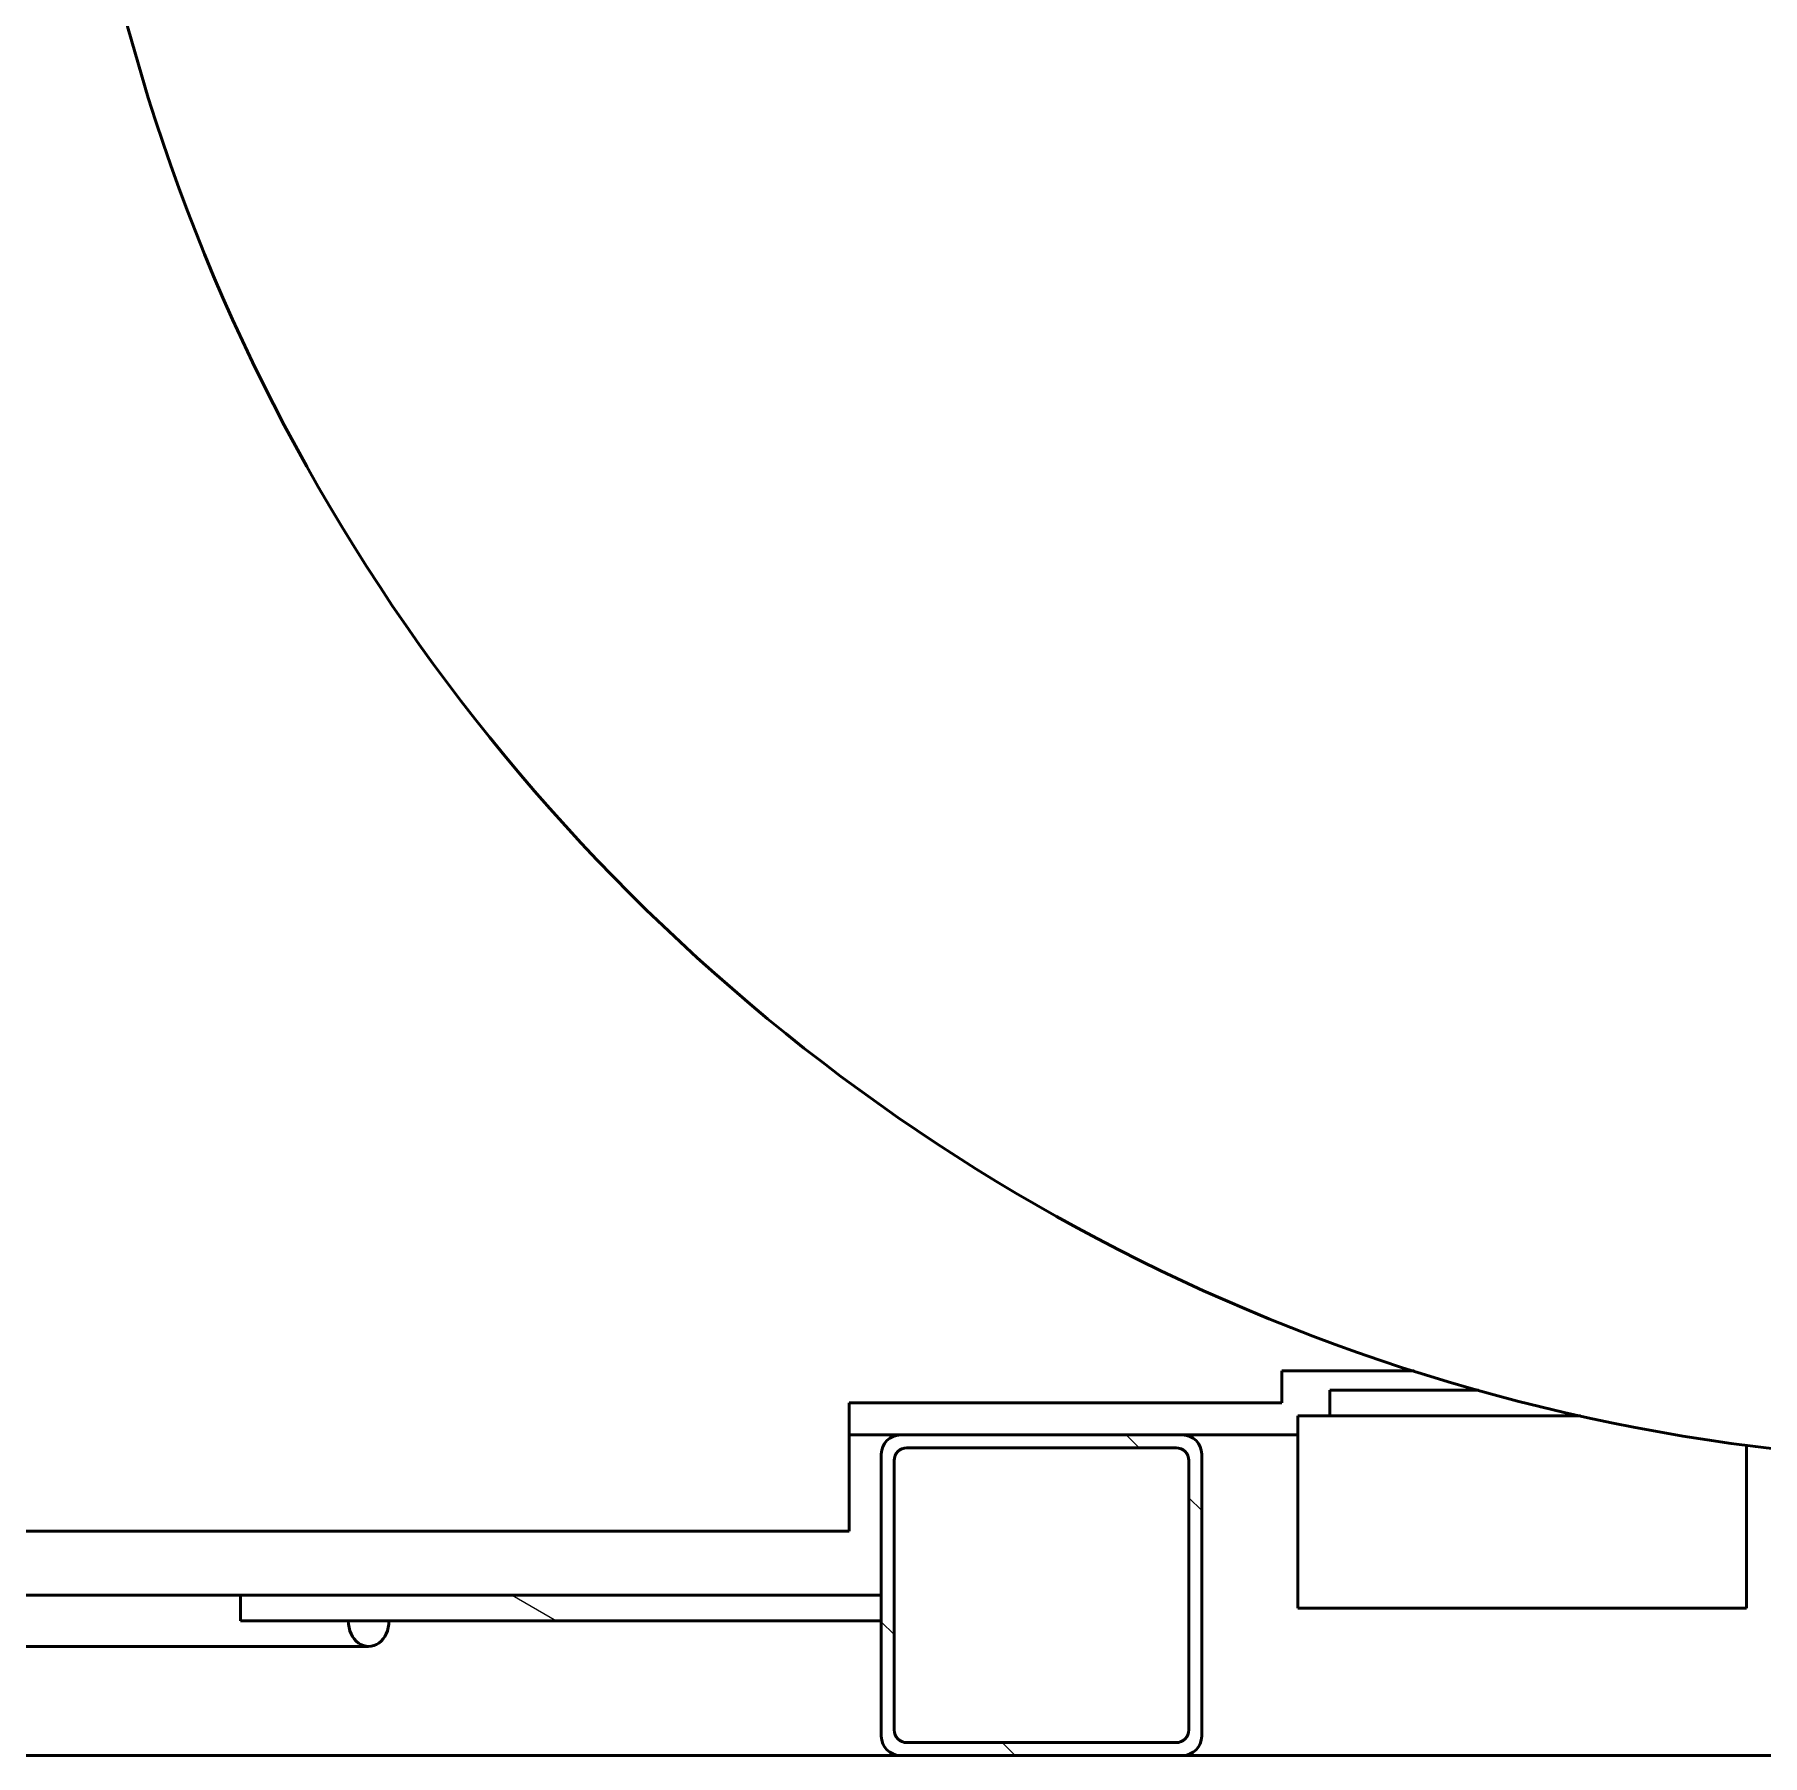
# Model space of a CAD drawing. Header units: millimetres. Extents: x 1510 to 10524, y 7125 to 13164.
# Drawn here: x 5131 to 5184.9, y 10640.1 to 10693.8 of the extents above; entities that cross this region are included whole.
import ezdxf

# ---------------------------------------------------------------- set-up
doc = ezdxf.new("R2010")
doc.units = ezdxf.units.MM
doc.header["$LTSCALE"] = 4
doc.layers.add('Hatch (ISO)', color=7, linetype='Continuous', lineweight=18)
doc.layers.add('Visible (ISO)', color=7, linetype='Continuous', lineweight=50)

msp = doc.modelspace()

# ---------------------------------------------------------------- hatches: boundary and pattern name
at = {"layer": 'Hatch (ISO)'}
h = msp.add_hatch(dxfattribs=at)
h.set_pattern_fill('ANSI31', color=256, scale=76.2, angle=90.0002, style=0)
h.set_pattern_definition([(135.0002, (4868.829, 10596.109), (-6.73517, -6.73522), [])])
edge = h.paths.add_edge_path()
edge.add_line((5166.807, 10650.131), (5158.007, 10650.131))
edge.add_ellipse((5158.007, 10649.531), major_axis=(-0.6, 0), ratio=1, start_angle=270, end_angle=360)
edge.add_line((5157.407, 10649.531), (5157.407, 10645.131))
edge.add_line((5157.407, 10645.131), (5157.407, 10644.331))
edge.add_line((5157.407, 10644.331), (5157.407, 10640.731))
edge.add_ellipse((5158.007, 10640.731), major_axis=(0, -0.6), ratio=1, start_angle=270, end_angle=360)
edge.add_line((5158.007, 10640.131), (5166.807, 10640.131))
edge.add_ellipse((5166.807, 10640.731), major_axis=(0.6, 0), ratio=1, start_angle=270, end_angle=360)
edge.add_line((5167.407, 10640.731), (5167.407, 10649.531))
edge.add_ellipse((5166.807, 10649.531), major_axis=(0, 0.6), ratio=1, start_angle=270, end_angle=360)
edge = h.paths.add_edge_path(flags=0)
edge.add_ellipse((5158.207, 10649.331), major_axis=(0, 0.4), ratio=1, start_angle=0, end_angle=90)
edge.add_line((5157.807, 10649.331), (5157.807, 10640.931))
edge.add_ellipse((5158.207, 10640.931), major_axis=(-0.4, 0), ratio=1, start_angle=0, end_angle=90)
edge.add_line((5158.207, 10640.531), (5166.607, 10640.531))
edge.add_ellipse((5166.607, 10640.931), major_axis=(0, -0.4), ratio=1, start_angle=0, end_angle=90)
edge.add_line((5167.007, 10640.931), (5167.007, 10649.331))
edge.add_ellipse((5166.607, 10649.331), major_axis=(0.4, 0), ratio=1, start_angle=0, end_angle=90)
edge.add_line((5166.607, 10649.731), (5158.207, 10649.731))
h = msp.add_hatch(dxfattribs=at)
h.set_pattern_fill('ANSI31', color=256, scale=76.2, angle=105.0002, style=0)
h.set_pattern_definition([(150.0002, (4868.829, 10596.109), (-4.76246, -8.2489), [])])
h.paths.add_polyline_path([(5157.407, 10644.331), (5157.407, 10645.131), (5137.407, 10645.131), (5137.407, 10644.331)])

# ---------------------------------------------------------------- linework, layer by layer
at = {"layer": 'Visible (ISO)'}
for p, q in [((5174.041, 10652.131), (5169.907, 10652.131)), ((5169.907, 10652.131), (5169.907, 10651.131)), ((5171.407, 10651.531), (5176.047, 10651.531)), ((5171.407, 10650.731), (5171.407, 10651.531)), ((5169.907, 10651.131), (5156.407, 10651.131)), ((5156.407, 10651.131), (5156.407, 10647.131)), ((5170.407, 10650.731), (5171.407, 10650.731)), ((5170.407, 10650.731), (5170.407, 10649.531)), ((5179.23, 10650.731), (5171.407, 10650.731)), ((5156.407, 10650.131), (5158.007, 10650.131)), ((5166.807, 10650.131), (5158.007, 10650.131)), ((5166.807, 10650.131), (5170.407, 10650.131)), ((5157.407, 10649.531), (5157.407, 10640.731)), ((5157.807, 10640.931), (5157.807, 10649.331)), ((5158.207, 10649.731), (5166.607, 10649.731)), ((5167.007, 10649.331), (5167.007, 10640.931)), ((5167.407, 10640.731), (5167.407, 10649.531)), ((5170.407, 10644.731), (5170.407, 10649.531)), ((5184.407, 10649.531), (5184.407, 10649.812)), ((5184.407, 10649.531), (5184.407, 10644.731)), ((5156.407, 10647.131), (4938.407, 10647.131)), ((5137.407, 10645.131), (4970.515, 10645.131)), ((5157.407, 10645.131), (5137.407, 10645.131)), ((5137.407, 10645.131), (5137.407, 10644.331)), ((5157.407, 10644.331), (5157.407, 10645.131)), ((5184.407, 10644.731), (5170.407, 10644.731)), ((5137.407, 10644.331), (5157.407, 10644.331)), ((5141.407, 10643.531), (4970.515, 10643.531)), ((5166.607, 10640.531), (5158.207, 10640.531)), ((4936.607, 10640.131), (5158.007, 10640.131)), ((5158.007, 10640.131), (5166.807, 10640.131)), ((5166.807, 10640.131), (5388.007, 10640.131))]:
    msp.add_line(p, q, dxfattribs=at)
msp.add_circle((5192.407, 10709.881), 60.6, dxfattribs=at)
for centre, radius, start, end in [((5158.007, 10649.531), 0.6, 90, 180), ((5166.807, 10649.531), 0.6, 0, 90), ((5158.207, 10649.331), 0.4, 90, 180), ((5166.607, 10649.331), 0.4, 0, 90), ((5158.007, 10640.731), 0.6, 180, 270), ((5158.207, 10640.931), 0.4, 180, 270), ((5166.607, 10640.931), 0.4, 270, 0), ((5166.807, 10640.731), 0.6, 270, 0)]:
    msp.add_arc(centre, radius, start, end, dxfattribs=at)
msp.add_ellipse((5141.407, 10644.331), major_axis=(0, -0.8), ratio=0.792149, start_param=4.712389, end_param=7.853982, dxfattribs=at)

doc.saveas('drawing.dxf')
